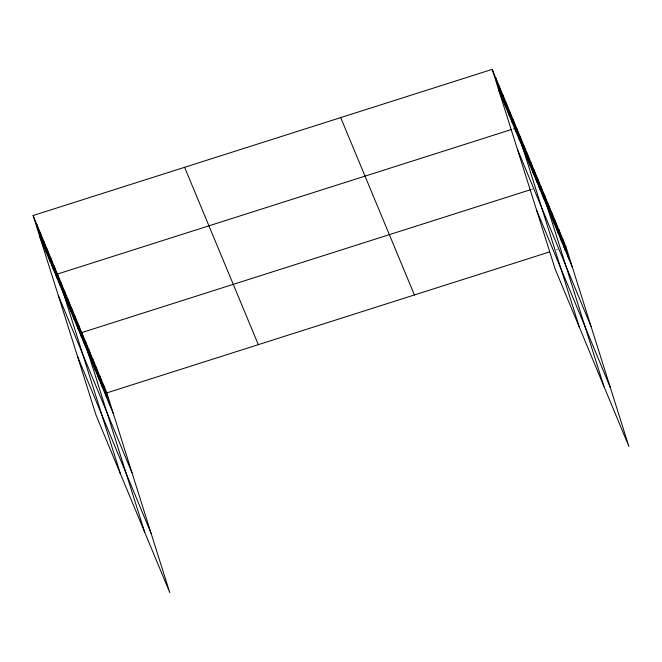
<?xml version="1.0" encoding="UTF-8"?>
<svg xmlns="http://www.w3.org/2000/svg" width="662" height="662" viewBox="0 0 662 662"><rect width="100%" height="100%" fill="white"/><g stroke="black" fill="none" stroke-linecap="round" stroke-linejoin="round"><path stroke-width="0.5" stroke-dasharray="3.31 2.48" d="M531.147 189.514L533.084 188.902M556.212 249.814L558.149 249.202"/><path stroke-width="0.99" d="M33.1 215.531L106.814 392.889L169.795 592.631L96.081 415.273L33.1 215.531L492.205 69.369L565.919 246.727L628.9 446.469L555.186 269.111L492.205 69.369M511.676 129.446L57.429 274.06L120.41 473.802M513.621 128.825L516.534 127.898L579.507 327.64M530.171 189.829L81.749 332.589L144.73 532.331M538.918 187.04L540.854 186.427L603.835 386.169M106.814 392.889L549.41 251.982M563.974 247.348L565.919 246.727M498.776 90.214L572.489 267.572M517.394 149.248L591.108 326.606M536.568 210.077L610.29 387.435M340.698 117.604L414.412 294.962M184.607 167.296L258.321 344.654M39.67 236.375L113.384 413.733M58.289 295.409L132.003 472.767M77.462 356.239L151.184 533.597M562.344 238.113L568.915 258.958M558.761 229.499L565.331 250.344M555.178 220.885L561.748 241.729M551.595 212.27L558.174 233.107M548.02 203.656L554.591 224.492M544.437 195.042L551.007 215.878M537.379 178.061L543.957 198.906M533.903 169.704L540.482 190.548M530.436 161.338L537.006 182.182M526.96 152.98L533.531 173.825M523.485 144.622L530.055 165.459M520.009 136.256L526.58 157.101M513.058 119.532L519.629 140.377M509.583 111.175L516.153 132.019M506.107 102.817L512.678 123.653M502.632 94.451L509.202 115.296M499.156 86.093L505.727 106.938M495.681 77.727L502.251 98.572M103.239 384.274L109.809 405.111M99.656 375.66L106.226 396.497M96.073 367.046L102.643 387.882M92.498 358.432L99.068 379.268M88.915 349.817L95.485 370.654M85.332 341.203L91.902 362.04M78.273 324.223L84.852 345.067M74.806 315.865L81.376 336.71M71.331 307.499L77.901 328.344M67.855 299.141L74.425 319.986M64.379 290.784L70.95 311.62M60.904 282.417L67.474 303.262M53.953 265.694L60.523 286.538M50.477 257.336L57.048 278.181M47.002 248.97L53.572 269.815M43.526 240.612L50.097 261.457M40.051 232.254L46.621 253.091M36.576 223.888L43.146 244.733"/></g></svg>
